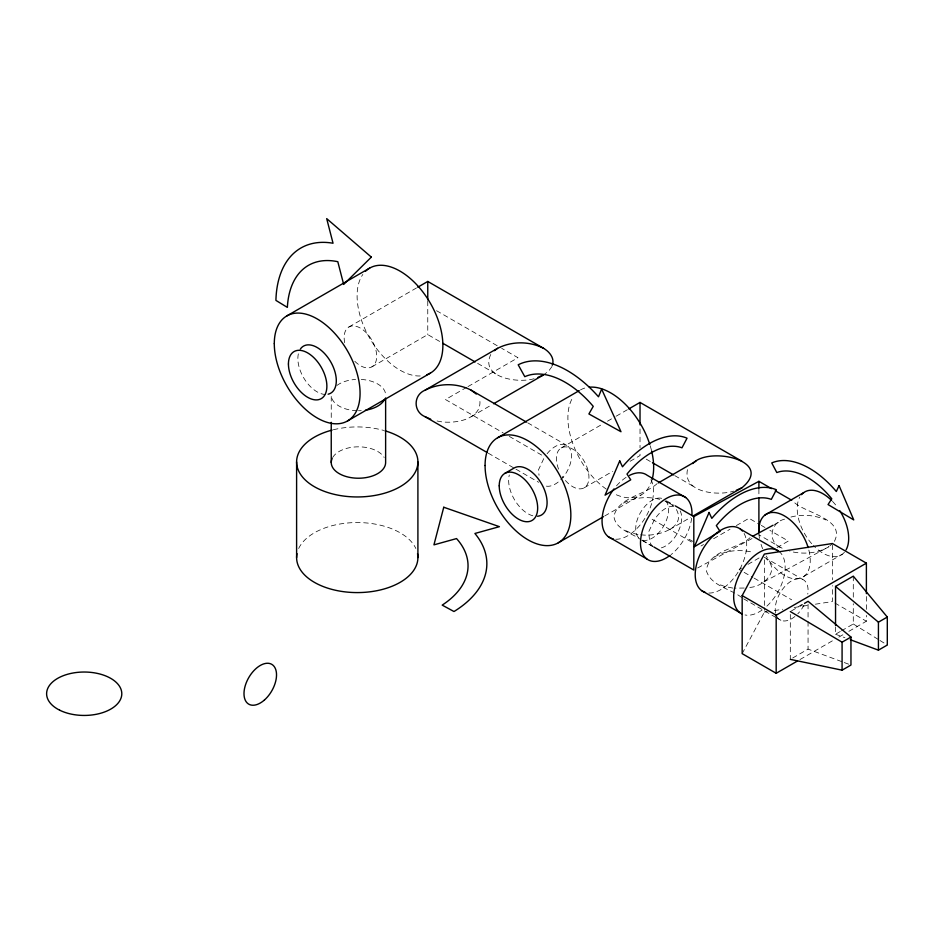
<?xml version="1.0" encoding="UTF-8"?>
<svg xmlns="http://www.w3.org/2000/svg" width="934" height="934" viewBox="0 0 934 934"><rect width="100%" height="100%" fill="white"/><g stroke="black" fill="none" stroke-linecap="round" stroke-linejoin="round"><path stroke-width="0.7" stroke-dasharray="4.67 3.5" d="M687.459 469.662C682.556 492.989 718.421 496.071 733.844 491.097M543.74 458.652L538.404 470.012L539.046 475.278M742.168 653.648L764.386 612.12L764.386 607.765M834.401 541.37C846.402 518.09 802.131 512.754 792.954 500.998M490.782 354.476C479.247 378.282 520.436 384.026 535.544 378.188M552.006 366.467L548.76 370.996L544.627 374.114M750.084 537.68C737.58 549.379 708.229 550.068 706.373 570.791C711.159 586.33 731.24 588.724 742.402 598.11M784.572 519.176C769.429 522.678 767.258 543.53 782.669 548.538L758.898 534.808M749.815 587.393C763.288 586.867 780.532 570.522 766.347 558.871M829.929 545.841L832.766 543.366M437.089 420.965C452.488 424.935 483.917 420.031 479.551 398.584M657.151 483.602C644.495 495.359 618.215 497.133 613.895 516.35C615.494 529.59 631.466 532.777 640.502 539.502M640.806 534.715C654.769 537.272 687.471 528.983 676.228 509.228M348.907 326.982L416.494 287.952M371.919 366.828L427.76 334.582L441.478 342.498M466.743 387.295L445.506 399.554L503.064 432.792M467.992 386.571L517.973 357.722L501.686 348.312M471.133 416.727L491.121 405.181M561.171 447.946L602.477 424.106M607.485 421.211L614.992 416.879M616.242 416.155L627.508 409.652M584.182 487.793L612.727 471.32M630.1 461.291L640.024 455.558L640.024 451.998M604.707 515.988L641.098 494.985M669.433 529.636L690.67 517.378M700.99 545.993L703.524 544.545M713.623 538.708L730.038 529.228M736.342 525.585L748.975 518.3L760.054 524.698M741.654 568.012L739.121 569.471L742.88 571.643M747.971 564.37L760.591 557.084M777.006 547.604L788.366 541.043L769.908 530.384M803.917 576.383L842.363 554.177M791.507 610.871L798.605 606.773M792.686 658.003L808.062 649.118L842.912 662.054M835.545 626.983L835.545 634.233L840.273 631.501M841.452 630.812L853.291 623.982L853.291 603.703M799.983 659.544L833.817 640.012M838.825 637.128L843.834 634.233M848.854 631.337L866.39 621.215L866.39 615.401M774.333 524.558L779.435 521.791M697.64 567.977L752.524 538.264M763.895 581.905L828.983 546.67C817.32 553.699 802.82 554.539 789.814 551.27M714.347 557.038C726.01 550.009 740.522 549.169 753.528 552.438M623.422 503.076C634.992 497.016 648.92 496.176 661.389 499.772M790.97 517.039C802.423 514.004 814.962 515.031 825.749 519.923M764.386 612.12L767.223 611.677M774.298 610.579L782.797 609.26M794.134 607.509L801.22 606.411M802.633 606.189L809.708 605.092M815.382 604.205L832.381 601.578L832.381 585.606M744.211 588.046L734.287 588.128M732.851 588.081L724.726 586.505L717.581 583.773M638.004 534.505L630.158 532.625L623.422 529.636M835.545 634.233L844.92 637.712M844.254 662.556L850.956 665.043M664.938 501.079L673.181 505.236M688.988 539.268L692.806 541.346M436.528 310.707L500.426 347.588M761.292 525.398L764.981 527.535M646.235 459.143L651.196 462.003M674.78 475.616L695.877 487.805M477.636 363.373L497.577 374.884M666.607 500.858L674.033 505.142M764.351 557.294L802.423 579.278M527.745 422.845L566.751 445.366M834.891 603.025L866.39 621.215M509.322 436.4L543.109 455.909M652.13 519.246L692.211 542.385M744.129 572.355L752.886 577.41M754.135 578.134L791.658 599.803M642.604 540.482L652.597 546.25M743.651 598.822L775.921 617.456M777.158 618.168L780.882 620.316M641.716 540.202L653.917 547.242M488.213 453.153L514.716 468.459M515.977 469.183L538.696 482.294M853.291 623.982L878.801 639.767M880.015 640.526L887.3 645.032M669.433 503.076L674.605 506.964M866.39 596.534L866.39 609.598M853.291 576.173L853.291 597.9M832.381 544.966L832.381 579.804M808.062 604.205L808.062 620.141M808.062 621.589L808.062 649.118M790.316 614.455L790.316 659.369M764.386 559.875L764.386 606.318M758.898 489.147L758.898 496.316M640.024 428.986L640.024 447.771M427.76 301.145L427.76 334.582M331.243 396.483L331.243 420.884M298.67 548.503A60.652 35.013 0 0 1 357.255 522.55A60.652 35.013 0 0 1 415.84 548.503M333.38 429.757A60.652 35.013 0 0 1 383.769 430.446M361.271 410.656A27.191 15.691 0 0 1 358.434 410.738M357.022 410.726A27.191 15.691 0 0 1 331.348 396.413M336.87 385.485A27.191 15.691 0 0 1 355.597 379.438M361.271 379.438A27.191 15.691 0 0 1 385.625 395.047M332.691 457.485A27.191 15.691 0 0 1 358.434 446.826A27.191 15.691 0 0 1 384.178 457.485M325.592 394.475A27.191 15.703 60 0 1 303.492 377.499A27.191 15.703 60 0 1 299.849 349.876M420.218 375.97A60.652 35.013 60 0 1 369.175 337.279A60.652 35.013 60 0 1 362.847 274.421M650.916 479.632A36.403 21.015 -60 0 1 645.674 517.074A36.403 21.015 -60 0 1 615.716 539.245M616.498 485.843A36.403 21.015 -60 0 1 627.333 476.573M691.662 518.172A36.403 21.015 -60 0 1 671.161 554.551M844.406 552.263A36.403 21.015 60 0 1 813.409 545.561M811.658 543.646A36.403 21.015 60 0 1 799.819 497.063M832.498 501.371A36.403 21.015 60 0 1 837.576 507.442M808.844 550.056A36.403 21.015 60 0 1 798.08 578.753A36.403 21.015 60 0 1 766.207 555.999M762.634 548.713A36.403 21.015 60 0 1 760.486 542.491M759.529 538.416A36.403 21.015 60 0 1 758.922 534.236M744.083 533.419A36.403 21.015 -60 0 1 737.86 572.484A36.403 21.015 -60 0 1 706.571 592.763M778.828 551.293A36.403 21.015 -60 0 1 766.195 606.761M762.121 610.007A36.403 21.015 -60 0 1 745.028 614.969M665.732 500.787A23.21 13.403 -60 0 1 663.525 526.297A23.21 13.403 -60 0 1 642.475 540.144M638.517 537.692A23.21 13.403 -60 0 1 641.249 511.318A23.21 13.403 -60 0 1 662.895 498.721M794.927 616.487A23.21 13.403 -60 0 1 775.278 610.567A23.21 13.403 -60 0 1 792.662 580.294A23.21 13.403 -60 0 1 807.77 594.117M804.046 605.08A23.21 13.403 -60 0 1 797.799 613.825M344.693 342.685A23 13.286 60 0 1 360.057 327.916A23 13.286 60 0 1 376.297 360.139A23 13.286 60 0 1 353.215 359.59M547.114 453.714A23 13.286 -60 0 1 568.572 446.826A23 13.286 -60 0 1 565.7 473.643A23 13.286 -60 0 1 543.74 485.213M532.847 515.802A27.191 15.703 60 0 1 509.299 475.021M652.201 479.189A60.652 35.013 60 0 1 614.502 493.946M606.294 489.124A60.652 35.013 60 0 1 572.962 397.265M580.446 389.933A60.652 35.013 60 0 1 586.622 387.587M650.192 445.716A60.652 35.013 60 0 1 651.628 450.982M558.59 469.137A23 13.286 60 0 1 570.697 448.087A23 13.286 60 0 1 588.315 482.084A23 13.286 60 0 1 562.431 476.562M680.162 510.875A23 13.286 -60 0 1 677.886 532.205A23 13.286 -60 0 1 661.214 547.896M652.959 546.6A23 13.286 -60 0 1 649.714 541.253L648.581 532.053L653.917 520.682A23 13.286 -60 0 1 673.554 506.356"/><path stroke-width="1.4" d="M552.286 365.252C555.006 358.271 549.32 351.639 543.588 348.324L427.76 281.449L417.743 287.228M797.484 660.992L776.177 673.286L742.168 653.648L742.168 595.6L764.386 554.06L832.381 543.518L866.39 563.155L866.39 593.627M543.588 348.324C529.45 341.038 511.727 341.038 497.577 348.324L425.122 390.155C413.143 395.082 413.143 411.812 425.122 416.727L486.953 452.43M494.483 350.659L497.577 348.324M692.783 463.568C708.276 445.997 775.337 460.357 741.888 487.805L693.168 515.93M286.843 315.914L369.666 268.105M347.495 420.965L430.317 373.156M493.619 403.745L543.588 374.884L537.972 377.371M497.635 437.742L579.197 390.657M504.85 473.386L514.284 467.934A27.191 15.703 60 0 1 543.121 486.777A27.191 15.703 60 0 1 537.482 516.257M628.757 408.929L640.024 402.426L741.888 461.233M658.4 482.878L695.877 461.233M558.287 542.794L603.457 516.712M765.086 514.938L803.532 492.743M742.168 595.6L776.177 615.237L866.39 563.155M799.784 606.084L802.154 604.718M804.513 603.352L808.062 601.309L850.956 637.07L850.956 665.043L842.083 670.168L790.316 659.369M835.545 625.535L835.545 586.424L853.291 576.173L887.3 617.047L887.3 645.032L878.427 650.157L850.279 639.708M842.083 670.168L842.083 642.183L850.956 637.07M878.427 650.157L878.427 622.172L887.3 617.047M675.259 505.866L693.81 516.572L758.898 481.325L771.519 488.61M752.641 536.303L773.06 525.247M425.122 390.155C439.26 382.882 456.983 382.882 471.133 390.155L526.484 422.121M736.272 490.292L741.888 487.805M425.122 416.727L430.737 419.214M775.302 490.794L791.693 500.262M652.434 462.715L673.542 474.904M442.728 343.222L475.137 361.937M685.661 497.507L647.204 475.301A36.403 21.015 -60 0 0 629.574 475.348M740.37 529.099L778.828 551.293A36.403 21.015 -60 0 0 741.281 571.386A36.403 21.015 -60 0 0 742.367 614.128M653.847 546.974L693.81 570.055L693.81 516.572M608.373 536.746L646.83 558.952M701.539 590.533L739.997 612.739M790.316 611.548L842.083 642.183M471.133 390.155L476.293 394.055M835.545 586.424L878.427 622.172M776.177 615.237L776.177 673.286M758.898 481.325L758.898 488.167M758.898 497.647L758.898 532.158M640.024 402.426L640.024 424.865M427.76 281.449L427.76 299.861M417.907 461.945L417.907 557.563M385.625 397.919L385.625 462.528A27.191 15.691 0 0 1 354.885 478.091A27.191 15.691 0 0 1 332.177 458.466M331.243 422.32L331.243 462.528M296.603 461.945L296.603 557.563M417.521 553.652A60.652 35.013 0 0 1 357.255 592.588A60.652 35.013 0 0 1 296.989 553.652M385.065 430.819A60.652 35.013 0 0 1 403.71 484.454A60.652 35.013 0 0 1 308.991 483.147A60.652 35.013 0 0 1 332.049 430.095M384.703 399.11A27.191 15.691 0 0 1 365.474 410.213M365.474 271.304A60.652 35.013 60 0 1 429.733 302.137A60.652 35.013 60 0 1 426.733 374.779M300.444 348.942A27.191 15.703 60 0 1 330.076 360.793A27.191 15.703 60 0 1 328.114 394.206M613.404 538.976A36.403 21.015 -60 0 1 613.977 488.926M670.063 555.403A36.403 21.015 -60 0 1 640.572 545.304A36.403 21.015 -60 0 1 666.152 498.558A36.403 21.015 -60 0 1 691.919 515.463M801.5 494.658A36.403 21.015 60 0 1 831.587 500.449M839.853 510.793A36.403 21.015 60 0 1 846.076 549.857M758.828 532.894A36.403 21.015 60 0 1 778.454 513.28A36.403 21.015 60 0 1 808.155 547.593M705.217 592.425A36.403 21.015 -60 0 1 703.43 548.165A36.403 21.015 -60 0 1 742.413 531.014M589.331 387.19A60.652 35.013 60 0 1 649.784 444.397M651.628 450.982A60.652 35.013 60 0 1 652.201 479.189M443.755 507.244L433.936 544.861L456.539 538.579A102.518 59.192 0 0 1 442.191 605.115L453.982 611.525A120.766 69.723 0 0 0 474.904 533.477L499.41 526.671L443.755 507.244M601.636 389.104L598.496 396.787A101.444 58.562 60 0 0 518.195 364.785L524.791 376.682A86.115 49.724 60 0 1 593.242 406.36L588.899 413.949L620.993 431.73L601.636 389.104M619.721 460.894L605.069 495.172L630.742 479.819L627.006 474.063A68.894 39.777 -60 0 1 681.983 447.806L687.05 438.198A81.153 46.852 -60 0 0 622.476 466.79L619.721 460.894M709.058 512.462L694.394 546.74L720.079 531.399L716.331 525.632A68.894 39.777 -60 0 1 771.321 499.386L776.376 489.766A81.153 46.852 -60 0 0 711.813 518.358L709.058 512.462M839.071 485.622L836.315 491.517A81.153 46.852 60 0 0 771.741 462.925L776.808 472.546A68.894 39.777 60 0 1 831.785 498.791L828.049 504.558L853.734 519.899L839.071 485.622M371.347 257.107L343.677 284.426L337.804 261.695A102.518 59.192 60 0 0 287.357 307.391L275.915 300.398A120.766 69.723 60 0 1 333.041 243.237L326.69 218.626L371.347 257.107M288.431 364.003A27.191 15.703 60 0 0 317.268 399.869A27.191 15.703 60 0 0 317.268 361.423A27.191 15.703 60 0 0 288.431 364.003M274.292 343.677A60.652 35.013 60 0 0 338.622 423.709A60.652 35.013 60 0 0 338.622 337.933A60.652 35.013 60 0 0 274.292 343.677M59.694 710.202A37.605 21.716 0 0 0 121.151 697.745A37.605 21.716 0 0 0 71.743 673.251A37.605 21.716 0 0 0 59.694 710.202M264.474 699.963A23 13.286 -60 0 0 271.759 664.331A23 13.286 -60 0 0 244.545 688.463A23 13.286 -60 0 0 264.474 699.963M499.223 485.832A27.191 15.703 60 0 0 528.06 521.697A27.191 15.703 60 0 0 528.06 483.252A27.191 15.703 60 0 0 499.223 485.832M485.073 465.506A60.652 35.013 60 0 0 549.402 545.538A60.652 35.013 60 0 0 549.402 459.762A60.652 35.013 60 0 0 485.073 465.506"/></g></svg>
